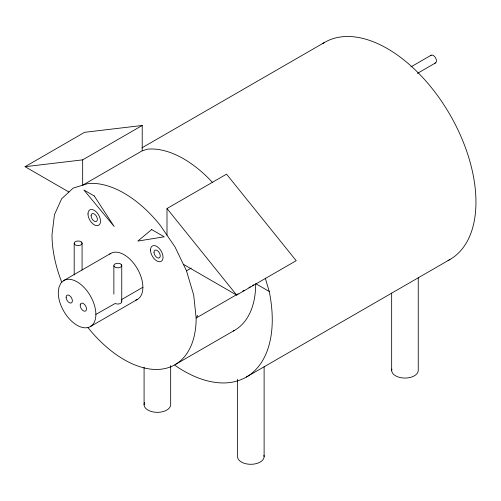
<?xml version="1.0" encoding="UTF-8"?>
<svg xmlns="http://www.w3.org/2000/svg" width="501" height="501" viewBox="0 0 501 501"><rect width="100%" height="100%" fill="white"/><g stroke="black" fill="none" stroke-linecap="round" stroke-linejoin="round"><path stroke-width="0.75" d="M197.776 315.367L196.154 318.022A101.928 58.849 60 0 1 88.044 327.679M63.777 280.522L60.79 283.29L58.911 287.442L58.273 292.69A26.591 15.349 60 0 0 81.939 327.328A26.591 15.349 60 0 0 93.355 302.097A26.591 15.349 60 0 0 63.777 280.522L110.784 253.381M68.925 192.021L25.05 166.695L84.594 132.314L142.215 125.475L142.215 150.807L82.671 185.182L82.671 159.857L142.215 125.475M141.927 147.858L324.642 42.366M410.952 66.89L431.098 55.254M166.996 235.207L166.996 208.541L226.54 174.16L296.185 260.695L236.641 295.07L183.366 264.315M417.396 73.403L435.526 62.932M95.879 314.403L115.217 303.456A3.945 2.28 0 0 0 120.008 303.631A3.945 2.28 0 0 0 121.549 301.001M121.261 299.748L142.885 287.267M238.107 293.805L196.154 318.022L193.699 295.064L186.497 270.834L191.238 268.098M90.368 326.577L137.374 299.435M242.841 291.068L244.194 290.286M248.928 287.555L250.287 286.772M252.316 285.601L253.669 284.818M175.043 364.684L234.587 330.309M246.298 377.078L449.992 259.48M142.215 150.807L147.582 149.154A101.928 58.849 60 0 1 212.524 182.483M25.05 166.695L82.671 159.857M174.868 365.317A125.35 72.369 60 0 0 269.237 291.463L255.698 283.647A101.928 58.849 60 0 1 233.247 331.042M166.996 208.541L236.641 295.07M186.497 270.834L175.043 246.987L160.12 225.137A101.928 58.849 60 0 0 88.044 183.529L73.115 188.132L61.661 198.759L54.459 214.672L52.004 234.794A101.928 58.849 60 0 0 61.661 281.988M265.254 278.055L269.237 291.463M418.254 277.454L418.254 370.389A13.295 7.678 0 0 1 398.308 377.04L395.558 375.819A13.295 7.678 0 0 1 391.863 369.055M391.663 293.072L391.663 370.389M264.115 366.813L264.115 456.624M237.524 379.307L237.524 456.624A13.295 7.678 0 0 0 251.984 464.27A13.295 7.678 0 0 0 263.914 455.29M170.672 365.617L170.672 404.67A13.295 7.678 0 0 1 164.021 411.315L160.815 412.085A13.295 7.678 0 0 1 144.532 402.685M144.081 367.183L144.081 404.67M121.749 265.398L121.749 301.583M113.871 265.705L113.871 294.193M82.07 243.135L82.07 270.083M74.198 243.442L74.198 275.011M322.719 43.549A125.35 72.369 60 0 1 449.992 114.735A125.35 72.369 60 0 1 448.007 260.551M109.681 254.139A26.591 15.349 60 0 1 137.662 269.237A26.591 15.349 60 0 1 135.527 300.243M430.597 55.717A4.434 2.561 60 0 1 435.526 57.815A4.434 2.561 60 0 1 434.881 63.132M80.235 304.884L80.235 305.829A4.434 2.561 60 0 0 83.329 310.777A4.434 2.561 60 0 0 86.448 309.449L86.454 308.51A4.434 2.561 60 0 0 83.36 303.556A4.434 2.561 60 0 0 80.235 304.884M151.678 229.571L137.819 241.081L164.209 236.804L151.678 229.571M94.244 195.972L83.886 189.985L114.159 226.496L94.244 195.972M121.092 264.284L120.409 263.839A3.945 2.28 0 0 0 114.021 264.923A3.945 2.28 0 0 0 118.418 267.803A3.945 2.28 0 0 0 121.092 264.284M81.412 242.021L80.73 241.576A3.945 2.28 0 0 0 74.342 242.659A3.945 2.28 0 0 0 78.745 245.54A3.945 2.28 0 0 0 81.412 242.021M150.513 250.062A8.861 5.116 60 0 0 159.919 261.754A8.861 5.116 60 0 0 159.919 249.216A8.861 5.116 60 0 0 150.513 250.062M87.982 213.952A8.861 5.116 60 0 0 97.382 225.65A8.861 5.116 60 0 0 97.382 213.113A8.861 5.116 60 0 0 87.982 213.952M91.113 215.762A4.434 2.561 60 0 0 95.816 221.611A4.434 2.561 60 0 0 95.816 215.342A4.434 2.561 60 0 0 91.113 215.762M154.001 252.31A4.434 2.561 60 0 0 158.767 258.071A4.434 2.561 60 0 0 158.642 251.734A4.434 2.561 60 0 0 154.001 252.31M66.119 297.225A4.434 2.561 60 0 0 70.823 303.074A4.434 2.561 60 0 0 70.823 296.805A4.434 2.561 60 0 0 66.119 297.225"/></g></svg>
